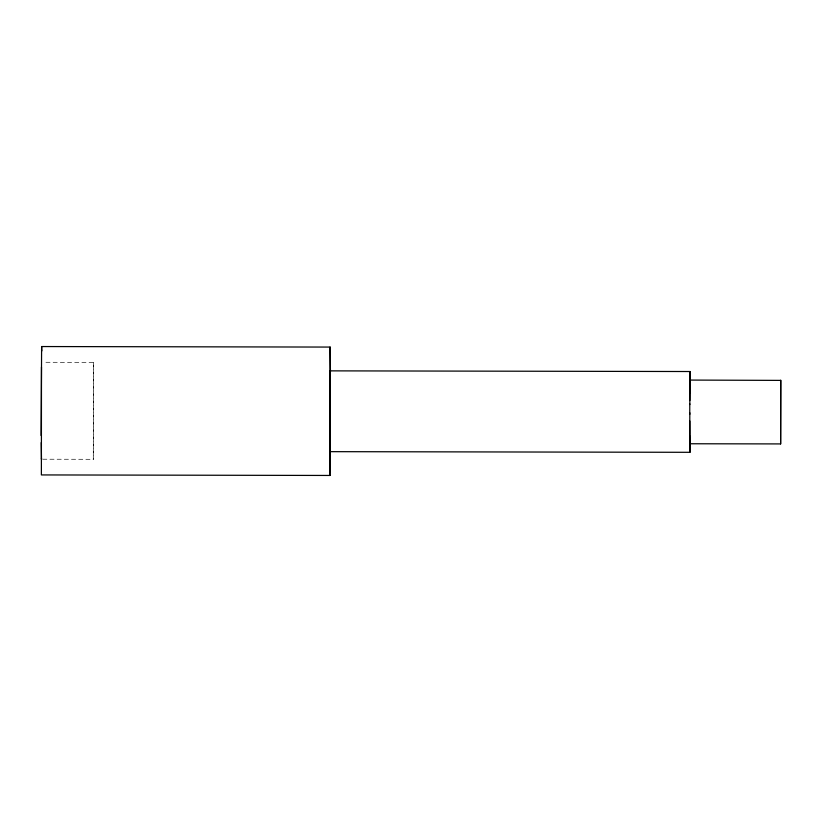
<?xml version="1.0" encoding="UTF-8"?>
<svg xmlns="http://www.w3.org/2000/svg" width="822" height="822" viewBox="0 0 822 822"><rect width="100%" height="100%" fill="white"/><g stroke="black" fill="none" stroke-linecap="round" stroke-linejoin="round"><path stroke-width="0.62" stroke-dasharray="4.11 3.08" d="M93.42 362.358L93.287 459.303L93.461 362.389L42.878 362.266M42.744 459.21L93.287 459.303"/><path stroke-width="1.23" d="M689.812 412.788L689.761 434.252M689.75 414.38L689.771 403.849M689.833 404.516L689.812 393.851M689.843 400.54L690.079 371.523L330.074 370.866L329.961 451.658L689.966 452.306L690.141 443.356M689.884 393.224L690.079 380.072L780.756 380.391L780.623 443.921L689.977 443.757L689.833 435.054M330.3 450.672L329.848 475.455L330.084 347.069L330.444 371.842M41.48 367.085L41.377 474.931L329.961 475.455M41.83 350.912L41.614 346.545L41.1 435.516M41.521 458.409L41.48 459.21L41.244 442.596M780.725 380.237L780.623 443.921M41.614 346.545L330.197 347.069M690.079 380.072L690.131 380.925M690.079 371.523L690.254 380.422M689.966 452.306L689.802 420.998M330.074 370.866L330.146 371.606"/></g></svg>
